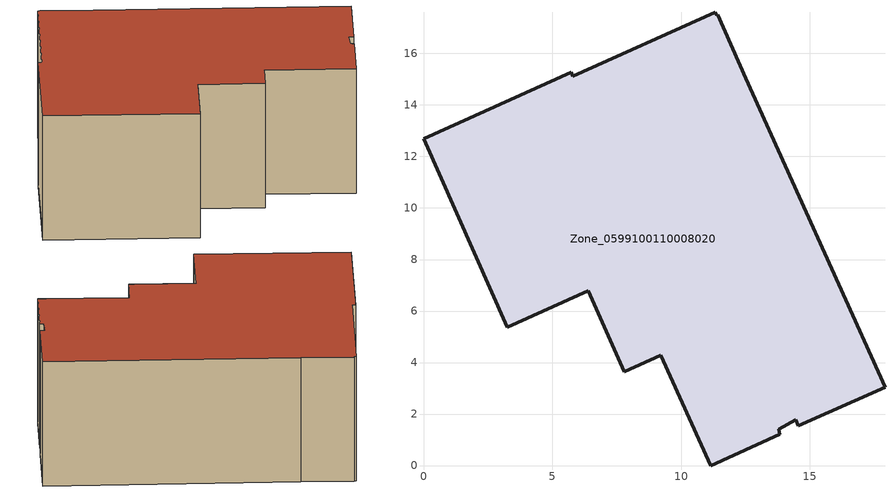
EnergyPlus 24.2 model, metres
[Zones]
Zone_0599100110008020
 floor ground (C_G): 11.14,0 9.22,4.28 7.8,3.65 6.39,6.79 3.25,5.37 0,12.69 5.73,15.27 5.8,15.12 11.32,17.59 11.38,17.48 11.43,17.5 12.52,15.03 17.92,3.05 14.56,1.54 14.45,1.77 13.79,1.41 13.83,1.21 z0
 wall outside (C_F): 3.25,5.37 6.39,6.79 7.8,3.65 9.22,4.28 11.14,0 13.83,1.21 13.79,1.41 14.45,1.77 14.56,1.54 17.92,3.05 12.52,15.03 11.43,17.5 11.38,17.48 11.32,17.59 5.8,15.12 5.73,15.27 0,12.69 3.25,5.37 z0:7
 roof outside (C_R): 9.22,4.28 11.14,0 13.83,1.21 13.79,1.41 14.45,1.77 14.56,1.54 17.92,3.05 12.52,15.03 11.43,17.5 11.38,17.48 11.32,17.59 5.8,15.12 5.73,15.27 0,12.69 3.25,5.37 6.39,6.79 7.8,3.65 z7
[BUILDING]
Pand.0599100110008020: North Axis=0; Terrain=City; Loads Convergence Tolerance Value=0.04; Temperature Convergence Tolerance Value=0.4; Solar Distribution=FullExterior; Maximum Number of Warmup Days=25; Minimum Number of Warmup Days=1
[Site:Location]
Rotterdam.The.Hague.AP_ZH_NLD Design_Conditions: Latitude=51.96; Longitude=4.45; Time Zone=1; Elevation=-4.5
[SITE:GROUNDTEMPERATURE:BUILDINGSURFACE]
18, 18, 18, 18, 18, 18, 18, 18, 18, 18, 18, 18
[MATERIAL] Thermal Absorptance=0.9; Solar Absorptance=0.7; Visible Absorptance=0.7
Name | Roughness | Thickness | Conductivity | Density | Specific Heat
G.D.2015-2018 | MediumSmooth | 0.15 | 0.0428571 | 540 | 1210
F.D.2015-2018 | Rough | 0.3 | 0.0666667 | 1920 | 840
R.D.2015-2018 | MediumRough | 0.2 | 0.0333333 | 1500 | 1000
[CONSTRUCTION]
C_G: G.D.2015-2018
C_F: F.D.2015-2018
C_R: R.D.2015-2018
[ZONE]
Zone_0599100110008020: Type=1; Multiplier=1; Ceiling Height=Autocalculate; Volume=Autocalculate; Floor Area=autocalculate; Part of Total Floor Area=Yes
[ZONEINFILTRATION:DESIGNFLOWRATE]
Infil_Zone_0599100110008020: Zone or ZoneList or Space or SpaceList=Zone_0599100110008020; Schedule=AlwaysOn; Design Flow Rate Calculation Method=Flow/Area; Flow Rate per Floor Area=0.0021; Constant Term Coefficient=1; Temperature Term Coefficient=0; Velocity Term Coefficient=0; Velocity Squared Term Coefficient=0
[HVACTEMPLATE:ZONE:IDEALLOADSAIRSYSTEM]
Zone_0599100110008020: Maximum Heating Supply Air Temperature=50; Minimum Cooling Supply Air Temperature=13; Maximum Heating Supply Air Humidity Ratio=0.0156; Minimum Cooling Supply Air Humidity Ratio=0.0077; Heating Limit=NoLimit; Cooling Limit=NoLimit; Dehumidification Control Type=ConstantSensibleHeatRatio; Cooling Sensible Heat Ratio=0.7; Dehumidification Setpoint=60; Humidification Control Type=None; Humidification Setpoint=30; Outdoor Air Method=None; Outdoor Air Flow Rate per Person=0.00944; Outdoor Air Flow Rate per Zone Floor Area=0; Outdoor Air Flow Rate per Zone=0; Demand Controlled Ventilation Type=None; Outdoor Air Economizer Type=NoEconomizer; Heat Recovery Type=None; Sensible Heat Recovery Effectiveness=0.7; Latent Heat Recovery Effectiveness=0.65
[ZONECONTROL:THERMOSTAT]
ThermostatControl_Zone_0599100110008020: Zone or ZoneList=Zone_0599100110008020; Control Type Schedule=DualSetpointControlType; Control 1=Thermostat_Zone_0599100110008020; Temperature Difference Between Cutout And Setpoint=0
[THERMOSTATSETPOINT:DUALSETPOINT]
Thermostat_Zone_0599100110008020: Heating Setpoint Temperature Schedule=HeatingSetpoint_Zone_0599100110008020; Cooling Setpoint Temperature Schedule=CoolingSetpoint_Zone_0599100110008020
[SCHEDULE:COMPACT]
HeatingSetpoint_Zone_0599100110008020: Through: 12/31, For: AllDays, Until: 24:00, 21
CoolingSetpoint_Zone_0599100110008020: Through: 12/31, For: AllDays, Until: 24:00, 24
DualSetpointControlType: Through: 12/31, For: AllDays, Until: 24:00, 4
AlwaysOn: Through: 12/31, For: AllDays, Until: 24:00, 1
